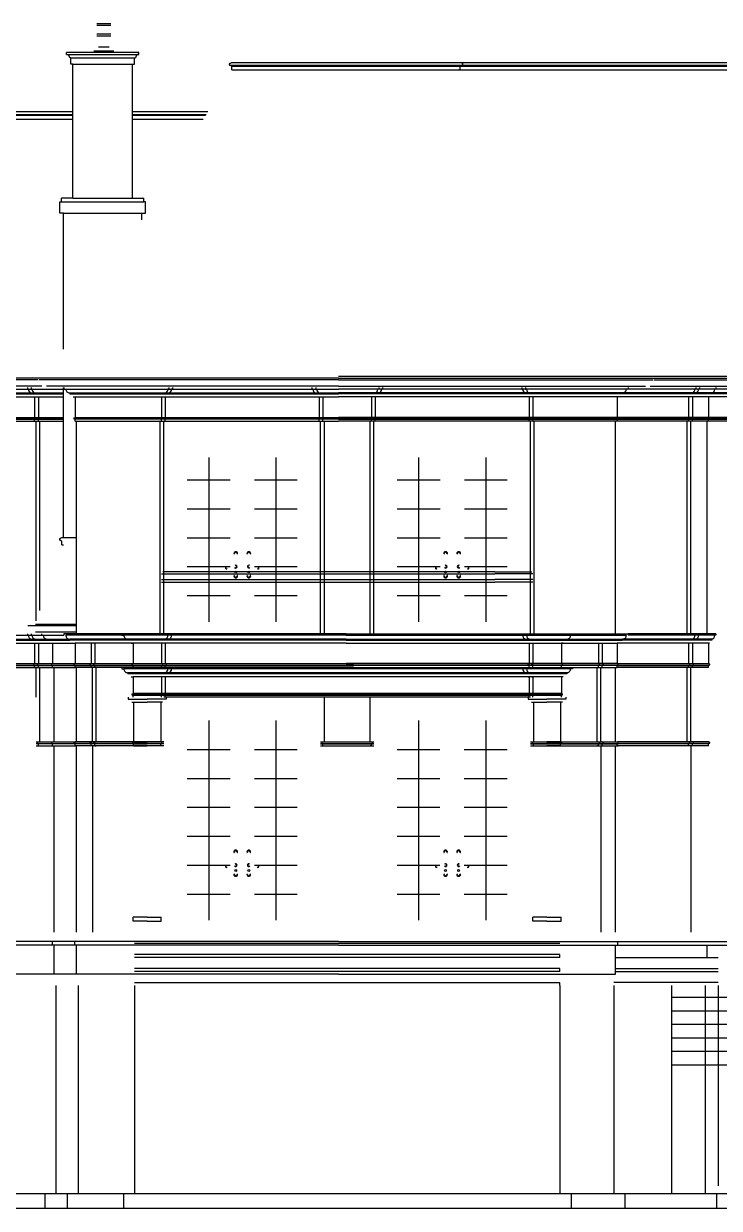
# Model space of a CAD drawing. Header units: metres. Extents: x 16221 to 17717, y -106 to 576.
# Drawn here: x 16489 to 16862, y -106 to 529 of the extents above; entities that cross this region are included whole.
import ezdxf

# ---------------------------------------------------------------- set-up
doc = ezdxf.new("R2010")
doc.units = ezdxf.units.M

msp = doc.modelspace()

# ---------------------------------------------------------------- linework, layer by layer
for p, q in [((16535.57, 529.17, -8.63), (16528.01, 529.17, -8.63)), ((16535.57, 528.17, -8.63), (16528.01, 528.17, -8.63)), ((16535.57, 523.55, -8.63), (16528.01, 523.55, -8.63)), ((16535.57, 522.55, -8.63), (16528.01, 522.55, -8.63)), ((16526.51, 514.67, -8.63), (16537.07, 514.67, -8.63)), ((16534.57, 516.67, -8.63), (16529.01, 516.67, -8.63)), ((16511.79, 512.67, -8.63), (16511.79, 513.67, -8.63)), ((16550.59, 513.67, -8.63), (16511.79, 513.67, -8.63)), ((16511.79, 512.67, -8.63), (16511.79, 512.67, -8.63)), ((16511.79, 512.67, -8.63), (16512.39, 512.67, -8.63)), ((16512.39, 512.67, -8.63), (16550.59, 512.67, -8.63)), ((16514.19, 510.87, -8.63), (16513.59, 510.87, -8.63)), ((16514.19, 510.87, -8.63), (16548.79, 510.87, -8.63)), ((16514.19, 507.46, -8.63), (16514.19, 510.87, -8.63)), ((16548.19, 510.87, -8.63), (16548.79, 510.87, -8.63)), ((16548.19, 507.46, -8.63), (16548.19, 510.87, -8.63)), ((16550.59, 512.67, -8.63), (16549.99, 512.67, -8.63)), ((16550.59, 512.67, -8.63), (16550.59, 513.67, -8.63)), ((16550.59, 512.67, -8.63), (16550.59, 512.67, -8.63)), ((16599.27, 507.85, -0.16), (16600.37, 508.4, -0.16)), ((16600.37, 508.4, -0.16), (16969.11, 508.4, -0.16)), ((16723.96, 507.85, -0.16), (16722.86, 508.4, -0.16)), ((16515.19, 507.46, -8.63), (16514.19, 507.46, -8.63)), ((16515.19, 507.46, -8.63), (16547.19, 507.46, -8.63)), ((16515.19, 435.64, -8.63), (16515.19, 507.46, -8.63)), ((16547.19, 435.64, -8.63), (16547.19, 507.46, -8.63)), ((16547.19, 507.46, -8.63), (16548.19, 507.46, -8.63)), ((16599.49, 506.9, -0.16), (16969.11, 506.9, -0.16)), ((16600.37, 506.4, -0.16), (16599.99, 506.4, -0.16)), ((16600.37, 504.4, -0.16), (16600.37, 506.4, -0.16)), ((16600.37, 506.4, -0.16), (16969.11, 506.4, -0.16)), ((16600.37, 504.4, -0.16), (16601.12, 504.4, -0.16)), ((16601.12, 504.4, -0.16), (16969.11, 504.4, -0.16)), ((16722.86, 504.4, -0.16), (16722.11, 504.4, -0.16)), ((16722.86, 506.4, -0.16), (16723.24, 506.4, -0.16)), ((16722.86, 504.4, -0.16), (16722.86, 506.4, -0.16)), ((16396.23, 480.56), (16515.19, 480.56)), ((16397.07, 482.06), (16515.19, 482.06)), ((16397.07, 480.06), (16515.19, 480.06)), ((16397.07, 478.06), (16515.19, 478.06)), ((16547.19, 482.06), (16587.52, 482.06)), ((16547.19, 480.56), (16586.61, 480.56)), ((16547.19, 480.06), (16586.3, 480.06)), ((16547.19, 478.06), (16585.09, 478.06)), ((16508.19, 427.64, -8.63), (16508.19, 433.64, -8.63)), ((16508.19, 433.64, -8.63), (16509.19, 433.64, -8.63)), ((16509.19, 433.64, -8.63), (16509.19, 435.64, -8.63)), ((16515.19, 435.64, -8.63), (16509.19, 435.64, -8.63)), ((16509.19, 433.64, -8.63), (16553.19, 433.64, -8.63)), ((16515.19, 435.64, -8.63), (16547.19, 435.64, -8.63)), ((16547.19, 435.64, -8.63), (16553.19, 435.64, -8.63)), ((16553.19, 433.64, -8.63), (16553.19, 435.64, -8.63)), ((16554.19, 433.64, -8.63), (16553.19, 433.64, -8.63)), ((16554.19, 427.64, -8.63), (16554.19, 433.64, -8.63)), ((16510.19, 427.64, -8.63), (16508.19, 427.64, -8.63)), ((16510.15, 354.75, -8.63), (16510.19, 427.64, -8.63)), ((16510.19, 427.64, -8.63), (16554.19, 427.64, -8.63)), ((16552.18, 423.97, -8.63), (16552.19, 427.64, -8.63)), ((16552.19, 427.64, -8.63), (16554.19, 427.64, -8.63)), ((16496.61, 338.31), (16311.02, 338.31)), ((16501.12, 339.06), (16315.02, 339.06)), ((16657.6, 338.31, -24.5), (16497.11, 338.31)), ((16657.6, 339.06, -24.5), (16501.12, 339.06)), ((17115.47, 340.06), (16657.6, 340.06)), ((16657.6, 339.06, -24.5), (16822.11, 339.06)), ((16657.6, 338.31, -24.5), (16826.12, 338.31)), ((16822.11, 339.06, -30.44), (17110.97, 339.06, 12.58)), ((16826.62, 338.31, -29.64), (17111.47, 338.31, 11.77)), ((16235.37, 333.31), (16510.37, 333.31, -12.25)), ((16498.62, 334.92), (16315.02, 334.92)), ((16325.27, 333.31), (16510.37, 333.31)), ((16327.4, 331.18), (16510.14, 331.18)), ((16327.44, 330.68), (16510.14, 330.68)), ((16490.83, 334.06), (16490.83, 333.31)), ((16490.83, 333.31), (16491.33, 333.31)), ((16492.83, 334.06), (16492.83, 333.31)), ((16492.83, 333.31), (16493.33, 333.31)), ((16492.84, 331.18), (16492.84, 330.68)), ((16494.84, 331.18), (16494.84, 330.68)), ((16657.6, 334.92, -24.5), (16501.12, 334.92)), ((16510.11, 253.73), (16510.14, 334.06, -8.63)), ((16510.37, 334.06), (16510.37, 333.31)), ((16510.37, 333.31), (16511.37, 333.31)), ((16511.37, 333.31), (16657.6, 333.31, -24.5)), ((16513.49, 331.18), (16513.49, 330.68)), ((16513.49, 331.18), (16657.6, 331.18, -24.5)), ((16513.49, 330.68), (16657.6, 330.68, -24.5)), ((16564.64, 331.18, 12.25), (16564.64, 330.68, 12.25)), ((16566.64, 333.31, 12.25), (16566.14, 333.31, 12.25)), ((16566.64, 334.06, 12.25), (16566.64, 333.31, 12.25)), ((16566.64, 331.18, 12.25), (16566.64, 330.68, 12.25)), ((16568.64, 333.31, 12.25), (16568.14, 333.31, 12.25)), ((16568.64, 334.06, 12.25), (16568.64, 333.31, 12.25)), ((16643.36, 334.06, 12.25), (16643.36, 333.31, 12.25)), ((16643.36, 333.31, 12.25), (16643.86, 333.31, 12.25)), ((16645.36, 334.06, 12.25), (16645.36, 333.31, 12.25)), ((16645.36, 333.31, 12.25), (16645.86, 333.31, 12.25)), ((16645.37, 331.18, 12.25), (16645.37, 330.68, 12.25)), ((16647.37, 331.18, 12.25), (16647.37, 330.68, 12.25)), ((16657.6, 334.92, -24.5), (16822.11, 334.92)), ((16811.87, 333.31), (16657.6, 333.31, -24.5)), ((16809.74, 331.18), (16657.6, 331.18, -24.5)), ((16809.74, 330.68), (16657.6, 330.68, -24.5)), ((16677.13, 331.17, 12.25), (16677.13, 330.67, 12.25)), ((16679.14, 333.3, 12.25), (16678.64, 333.3, 12.25)), ((16679.13, 331.17, 12.25), (16679.13, 330.67, 12.25)), ((16679.14, 334.05, 12.25), (16679.14, 333.3, 12.25)), ((16681.14, 333.3, 12.25), (16680.64, 333.3, 12.25)), ((16681.14, 334.05, 12.25), (16681.14, 333.3, 12.25)), ((16755.86, 334.06, 12.25), (16755.86, 333.31, 12.25)), ((16755.86, 333.31, 12.25), (16756.36, 333.31, 12.25)), ((16757.86, 334.06, 12.25), (16757.86, 333.31, 12.25)), ((16757.86, 333.31, 12.25), (16758.36, 333.31, 12.25)), ((16757.86, 331.18, 12.25), (16757.86, 330.68, 12.25)), ((16759.86, 331.18, 12.25), (16759.86, 330.68, 12.25)), ((16809.74, 331.18), (16809.74, 330.68)), ((17127.97, 330.68, 18.33), (16809.74, 330.68, -32.91)), ((17127.85, 331.18, 18.31), (16809.85, 331.18, -32.9)), ((16812.86, 333.31), (16811.86, 333.31)), ((16812.86, 334.06), (16812.86, 333.31)), ((17125.72, 333.31, 17.39), (16812.86, 333.31, -32.3)), ((16824.61, 334.92, -30.07), (17115.47, 334.92, 13.25)), ((16847.12, 331.19, -0.34), (16847.12, 330.69, -0.34)), ((16849.12, 333.31, -0.34), (16848.62, 333.31, -0.34)), ((16849.12, 334.06, -0.34), (16849.12, 333.31, -0.34)), ((16849.12, 331.19, -0.34), (16849.12, 330.69, -0.34)), ((16851.12, 333.31, -0.34), (16850.62, 333.31, -0.34)), ((16851.12, 334.06, -0.34), (16851.12, 333.31, -0.34)), ((16857.74, 331.18, -0.34), (16857.74, 330.68, -0.34)), ((16859.74, 333.31, -0.34), (16859.24, 333.31, -0.34)), ((16859.74, 334.06, -0.34), (16859.74, 333.31, -0.34)), ((16330.27, 329.06), (16510.14, 329.06)), ((16494.71, 329.06), (16494.71, 318.06)), ((16496.71, 329.06), (16496.71, 318.06)), ((16515.37, 329.06), (16516.37, 329.06)), ((16516.37, 329.06), (16516.37, 318.06)), ((16516.37, 329.06), (16657.6, 329.06, -24.5)), ((16562.76, 329.06, 12.25), (16562.76, 318.06, 12.25)), ((16564.76, 329.06, 12.25), (16564.76, 318.06, 12.25)), ((16647.24, 329.06, 12.25), (16647.24, 318.06, 12.25)), ((16649.24, 329.06, 12.25), (16649.24, 318.06, 12.25)), ((16806.87, 329.06), (16657.6, 329.06, -24.5)), ((16675.26, 329.05, 12.25), (16675.26, 318.05, 12.25)), ((16677.26, 329.05, 12.25), (16677.26, 318.05, 12.25)), ((16759.74, 329.06, 12.25), (16759.74, 318.06, 12.25)), ((16761.74, 329.06, 12.25), (16761.74, 318.06, 12.25)), ((16806.86, 329.06), (16806.86, 318.06)), ((16807.86, 329.06), (16806.86, 329.06)), ((17130.72, 329.05, 19.61), (16807.87, 329.06, -33.38)), ((16845.24, 329.06, -0.34), (16845.24, 318.06, -0.34)), ((16847.24, 329.06, -0.34), (16847.24, 318.06, -0.34)), ((16855.87, 329.06, -0.34), (16855.87, 318.06, -0.34)), ((16330.27, 318.06), (16510.13, 318.06)), ((16494.16, 317.78), (16494.71, 318.06)), ((16496.16, 317.78), (16496.71, 318.06)), ((16515.82, 317.78), (16516.37, 318.06)), ((16516.37, 318.06), (16657.6, 318.06, -24.5)), ((16563.31, 317.78, 12.25), (16562.76, 318.06, 12.25)), ((16565.31, 317.78, 12.25), (16564.76, 318.06, 12.25)), ((16646.69, 317.78, 12.25), (16647.24, 318.06, 12.25)), ((16648.69, 317.78, 12.25), (16649.24, 318.06, 12.25)), ((16806.86, 318.06), (16657.6, 318.06, -24.5)), ((16675.81, 317.77, 12.25), (16675.26, 318.05, 12.25)), ((16677.81, 317.77, 12.25), (16677.26, 318.05, 12.25)), ((16759.19, 317.78, 12.25), (16759.74, 318.06, 12.25)), ((16761.19, 317.78, 12.25), (16761.74, 318.06, 12.25)), ((16807.41, 317.78), (16806.86, 318.06)), ((17130.71, 318.05, 19.61), (16806.86, 318.06, -33.55)), ((16845.79, 317.79, -0.34), (16845.24, 318.06, -0.34)), ((16847.79, 317.79, -0.34), (16847.24, 318.06, -0.34)), ((16856.41, 317.78, -0.34), (16855.87, 318.06, -0.34)), ((16329.85, 317.31, 0.41), (16510.13, 317.31, 0.41)), ((16330.08, 317.06, 0.41), (16510.13, 317.06, 0.41)), ((16330.27, 316.06, 0.41), (16510.13, 316.06, 0.41)), ((16494.71, 316.06), (16494.71, 317.06)), ((16495.46, 209.03), (16495.46, 316.06)), ((16496.71, 316.06), (16496.71, 317.06)), ((16497.46, 214.58), (16497.46, 316.06)), ((16515.93, 317.31), (16657.6, 317.31, -24.5)), ((16516.37, 317.06), (16516.18, 317.06)), ((16657.6, 317.06, -24.5), (16516.18, 317.06)), ((16516.37, 316.06), (16516.37, 317.06)), ((16516.37, 316.06), (16657.6, 316.06, -24.5)), ((16517.12, 202.06, -3.84), (16517.12, 316.06, -3.84)), ((16562.01, 202.06, 12.25), (16562.01, 316.06, 12.25)), ((16562.76, 316.06, 12.25), (16562.76, 317.06, 12.25)), ((16564.01, 202.06, 12.25), (16564.01, 316.06, 12.25)), ((16564.76, 316.06, 12.25), (16564.76, 317.06, 12.25)), ((16647.24, 316.06, 12.25), (16647.24, 317.06, 12.25)), ((16647.99, 202.06, 12.25), (16647.99, 316.06, 12.25)), ((16649.24, 316.06, 12.25), (16649.24, 317.06, 12.25)), ((16649.99, 202.06, 12.25), (16649.99, 316.06, 12.25)), ((16807.3, 317.31), (16657.6, 317.31, -24.5)), ((16657.6, 317.06, -24.5), (16807.05, 317.06)), ((16806.86, 316.06), (16657.6, 316.06, -24.5)), ((16674.51, 202.05, 12.25), (16674.51, 316.05, 12.25)), ((16675.26, 316.05, 12.25), (16675.26, 317.05, 12.25)), ((16676.51, 202.05, 12.25), (16676.51, 316.05, 12.25)), ((16677.26, 316.05, 12.25), (16677.26, 317.05, 12.25)), ((16759.74, 316.06, 12.25), (16759.74, 317.06, 12.25)), ((16760.49, 202.06, 12.25), (16760.49, 316.06, 12.25)), ((16761.74, 316.06, 12.25), (16761.74, 317.06, 12.25)), ((16762.49, 202.06, 12.25), (16762.49, 316.06, 12.25)), ((16806.11, 202.06, -3.84), (16806.11, 316.06, -3.84)), ((16806.86, 317.06), (16807.05, 317.06)), ((16806.86, 316.06), (16806.86, 317.06)), ((17130.72, 316.06, -12.25), (16806.86, 316.06, -33.55)), ((16807.05, 317.06, -33.51), (17130.72, 317.05, 19.56)), ((17130.32, 317.3, 19.42), (16807.34, 317.31, -33.44)), ((16844.49, 202.06, -0.34), (16844.49, 316.06, -0.34)), ((16845.24, 316.06, -0.34), (16845.24, 317.06, -0.34)), ((16846.49, 202.06, -0.34), (16846.49, 316.06, -0.34)), ((16847.24, 316.06, -0.34), (16847.24, 317.06, -0.34)), ((16855.12, 202.06, -0.34), (16855.12, 316.06, -0.34)), ((16855.87, 316.06, -0.34), (16855.87, 317.06, -0.34)), ((16588.03, 296.56, 12.25), (16588.03, 208.56, 11.23)), ((16624.03, 296.56, 12.25), (16624.03, 208.56, 11.23)), ((16700.52, 296.56, 12.25), (16700.52, 208.56, 11.23)), ((16736.52, 296.56, 12.25), (16736.52, 208.56, 11.23)), ((16576.55, 284.56, 11.23), (16599.5, 284.56, 11.23)), ((16612.55, 284.56, 11.23), (16635.5, 284.56, 11.23)), ((16689.04, 284.56, 11.23), (16712, 284.56, 11.23)), ((16725.04, 284.56, 11.23), (16748, 284.56, 11.23)), ((16576.55, 269.06, 11.23), (16599.5, 269.06, 11.23)), ((16612.55, 269.06, 11.23), (16635.5, 269.06, 11.23)), ((16689.04, 269.06, 11.23), (16712, 269.06, 11.23)), ((16725.04, 269.06, 11.23), (16748, 269.06, 11.23)), ((16508.27, 253.17), (16509.36, 253.73)), ((16509.36, 251.73), (16508.98, 251.73)), ((16509.36, 253.73), (16517.12, 253.72)), ((16509.36, 249.73), (16509.36, 251.73)), ((16509.36, 249.73), (16510.11, 249.73)), ((16576.55, 253.56, 11.23), (16599.5, 253.56, 11.23)), ((16612.55, 253.56, 11.23), (16635.5, 253.56, 11.23)), ((16689.04, 253.56, 11.23), (16712, 253.56, 11.23)), ((16725.04, 253.56, 11.23), (16748, 253.56, 11.23)), ((16741.45, 235.26, 13.79), (16563.34, 235.26, 11.91)), ((16576.55, 238.06, 11.23), (16599.5, 238.06, 11.23)), ((16612.55, 238.06, 11.23), (16635.5, 238.06, 11.23)), ((16689.04, 238.06, 11.23), (16712, 238.06, 11.23)), ((16725.04, 238.06, 11.23), (16748, 238.06, 11.23)), ((16741.45, 235.26, 13.79), (16761.17, 235.26, 13.96)), ((16562.76, 234.26, 11.91), (16741.45, 234.26, 13.79)), ((16562.76, 231.26, 14.53), (16741.45, 231.26, 16.41)), ((16562.76, 229.75, 11.85), (16741.45, 229.76, 14.01)), ((16761.75, 234.26, 13.96), (16741.45, 234.26, 13.79)), ((16761.75, 231.26, 16.58), (16741.45, 231.26, 16.41)), ((16761.75, 229.76, 13.9), (16741.45, 229.76, 14.01)), ((16576.55, 222.56, 11.23), (16599.5, 222.56, 11.23)), ((16612.55, 222.56, 11.23), (16635.5, 222.56, 11.23)), ((16689.04, 222.56, 11.23), (16712, 222.56, 11.23)), ((16725.04, 222.56, 11.23), (16748, 222.56, 11.23)), ((16517.11, 206.31, -8.63), (16491.11, 206.31, -8.63)), ((16517.11, 207.06, -8.63), (16495.11, 207.06, -8.63)), ((16237.4, 199.18), (16513.48, 199.18)), ((16237.4, 198.68), (16513.49, 198.68)), ((16325.27, 201.31), (16510.37, 201.31)), ((16330.27, 197.06), (16515.37, 197.06)), ((16490.83, 202.06), (16490.83, 201.31)), ((16492.83, 202.06), (16492.83, 201.31)), ((16492.84, 199.18), (16492.84, 198.68)), ((16494.21, 197.06), (16494.71, 197.06)), ((16494.71, 197.06), (16494.71, 186.06)), ((16494.84, 199.18), (16494.84, 198.68)), ((16517.11, 202.92, -8.63), (16495.11, 202.92, -8.63)), ((16496.21, 197.06), (16496.71, 197.06)), ((16496.71, 197.06), (16496.71, 186.06)), ((16498.36, 202.06, -8.63), (16498.36, 201.31, -8.63)), ((16501.49, 199.18, -8.63), (16501.49, 198.68, -8.63)), ((16503.36, 197.06, -8.63), (16504.36, 197.06, -8.63)), ((16504.36, 197.06, -8.63), (16504.36, 186.06, -8.63)), ((16510.37, 202.06), (16510.37, 201.31)), ((16661.62, 202.06, -28.45), (16510.37, 202.06)), ((16661.62, 201.31, -28.48), (16511.37, 201.31)), ((16513.49, 199.18), (16513.49, 198.68)), ((16661.62, 199.18, -28.55), (16513.49, 199.18)), ((16661.62, 198.68, -28.55), (16513.53, 198.68)), ((16515.37, 197.06), (16516.37, 197.06)), ((16516.37, 197.06), (16516.37, 186.06)), ((16661.62, 197.06, -28.64), (16516.37, 197.06)), ((16524.99, 197.06), (16524.99, 186.06)), ((16526.99, 197.06), (16526.99, 186.06)), ((16541.51, 202.06, 12.25), (16541.51, 201.31, 12.25)), ((16541.51, 201.31, 12.59), (16542.51, 201.31, 12.59)), ((16544.64, 199.18, 12.25), (16544.64, 198.68, 12.25)), ((16546.51, 197.06, 12.25), (16547.51, 197.06, 12.25)), ((16547.51, 197.06, 12.25), (16547.51, 186.06, 12.25)), ((16562.76, 197.06, 12.25), (16562.76, 186.06, 12.25)), ((16563.26, 197.06, 12.25), (16562.76, 197.06, 12.25)), ((16564.64, 199.18, 12.25), (16564.64, 198.68, 12.25)), ((16564.76, 197.06, 12.25), (16564.76, 186.06, 12.25)), ((16565.26, 197.06, 12.25), (16564.76, 197.06, 12.25)), ((16566.64, 202.06, 12.25), (16566.64, 201.31, 12.25)), ((16566.64, 199.18, 12.25), (16566.64, 198.68, 12.25)), ((16568.64, 202.06, 12.25), (16568.64, 201.31, 12.25)), ((16661.62, 202.06, -28.45), (16812.86, 202.06)), ((16661.62, 201.31, -28.48), (16811.86, 201.31)), ((16661.62, 199.18, -28.55), (16809.74, 199.18)), ((16661.62, 198.68, -28.55), (16809.7, 198.68)), ((16661.62, 197.06, -28.64), (16806.86, 197.06)), ((16755.86, 202.06, 12.25), (16755.86, 201.31, 12.25)), ((16757.86, 202.06, 12.25), (16757.86, 201.31, 12.25)), ((16757.86, 199.19, 12.25), (16757.86, 198.69, 12.25)), ((16759.24, 197.06, 12.25), (16759.74, 197.06, 12.25)), ((16759.74, 197.06, 12.25), (16759.74, 186.06, 12.25)), ((16759.86, 199.19, 12.25), (16759.86, 198.69, 12.25)), ((16761.24, 197.06, 12.25), (16761.74, 197.06, 12.25)), ((16761.74, 197.06, 12.25), (16761.74, 186.06, 12.25)), ((16777.01, 197.06, 12.25), (16777.01, 186.06, 12.25)), ((16778.01, 197.06, 12.25), (16777.01, 197.06, 12.25)), ((16779.88, 199.18, 12.25), (16779.88, 198.68, 12.25)), ((16783.01, 201.31, 12.59), (16782.01, 201.31, 12.59)), ((16783.01, 202.06, 12.25), (16783.01, 201.31, 12.25)), ((16796.89, 197.06), (16796.89, 186.06)), ((16798.89, 197.06), (16798.89, 186.06)), ((16806.86, 197.06), (16806.86, 186.06)), ((16807.86, 197.06), (16806.86, 197.06)), ((16856.37, 197.06, -3.95), (16807.51, 197.06, 3.48)), ((16857.74, 198.68, -6.83), (16809.65, 198.68, 2.44)), ((16809.74, 199.18), (16809.74, 198.68)), ((16857.74, 199.18, -6.84), (16809.74, 199.18, 2.41)), ((16812.86, 202.06), (16812.86, 201.31)), ((16859.74, 202.06, -6.26), (16812.86, 202.06)), ((16859.24, 201.31, -7.41), (16812.86, 201.31)), ((16845.24, 197.06, -0.34), (16845.24, 186.06, -0.34)), ((16845.74, 197.06, -0.34), (16845.24, 197.06, -0.34)), ((16847.12, 199.18, -0.34), (16847.12, 198.68, -0.34)), ((16847.24, 197.06, -0.34), (16847.24, 186.06, -0.34)), ((16847.74, 197.06, -0.34), (16847.24, 197.06, -0.34)), ((16849.12, 202.06, -0.34), (16849.12, 201.31, -0.34)), ((16849.12, 199.18, -0.34), (16849.12, 198.68, -0.34)), ((16851.12, 202.06, -0.34), (16851.12, 201.31, -0.34)), ((16855.87, 197.06, -6.26), (16855.87, 186.06, -6.26)), ((16857.74, 199.18, -6.26), (16857.74, 198.68, -6.26)), ((16859.74, 201.31, -6.26), (16859.24, 201.31, -6.26)), ((16859.74, 202.06, -6.26), (16859.74, 201.31, -6.26)), ((16239.83, 185.31), (16515.93, 185.31)), ((16240.27, 186.06), (16516.37, 186.06)), ((16330.08, 185.06, 0.34), (16516.18, 185.06, -2.67)), ((16494.16, 185.78), (16494.71, 186.06)), ((16494.71, 184.06), (16494.71, 185.06)), ((16496.16, 185.78), (16496.71, 186.06)), ((16496.71, 184.06), (16496.71, 185.06)), ((16503.82, 185.78, -8.63), (16504.36, 186.06, -8.63)), ((16504.36, 184.06, -8.63), (16504.36, 185.06, -8.63)), ((16515.82, 185.78), (16516.37, 186.06)), ((16515.93, 185.31), (16661.62, 185.31, -30)), ((16515.93, 185.31), (16665.64, 185.31, -30.83)), ((16516.37, 186.06), (16661.62, 186.06, -29.83)), ((16516.37, 186.06), (16665.64, 186.06, -30.66)), ((16516.37, 184.06), (16516.37, 185.06)), ((16516.37, 185.06), (16661.62, 185.06, -30.09)), ((16516.37, 185.06), (16665.64, 185.06, -30.92)), ((16524.44, 185.78), (16524.99, 186.06)), ((16524.99, 184.06), (16524.99, 185.06)), ((16526.44, 185.78), (16526.99, 186.06)), ((16526.99, 184.06), (16526.99, 185.06)), ((16546.96, 185.78, 12.25), (16547.51, 186.06, 12.25)), ((16547.51, 184.06, 12.25), (16547.51, 185.06, 12.25)), ((16563.31, 185.78, 12.25), (16562.76, 186.06, 12.25)), ((16562.76, 184.06, 12.25), (16562.76, 185.06, 12.25)), ((16565.31, 185.78, 12.25), (16564.76, 186.06, 12.25)), ((16564.76, 184.06, 12.25), (16564.76, 185.06, 12.25)), ((16806.86, 186.06), (16661.62, 186.06, -29.83)), ((16807.3, 185.31), (16661.62, 185.31, -30)), ((16806.86, 185.06), (16661.62, 185.06, -30.09)), ((16759.19, 185.78, 12.25), (16759.74, 186.06, 12.25)), ((16759.74, 184.06, 12.25), (16759.74, 185.06, 12.25)), ((16761.19, 185.78, 12.25), (16761.74, 186.06, 12.25)), ((16761.74, 184.06, 12.25), (16761.74, 185.06, 12.25)), ((16777.56, 185.78, 12.25), (16777.01, 186.06, 12.25)), ((16777.01, 184.06, 12.25), (16777.01, 185.06, 12.25)), ((16797.43, 185.78), (16796.89, 186.06)), ((16796.89, 184.06), (16796.89, 185.06)), ((16799.43, 185.78), (16798.89, 186.06)), ((16798.89, 184.06), (16798.89, 185.06)), ((16807.41, 185.78), (16806.86, 186.06)), ((16806.86, 184.06), (16806.86, 185.06)), ((16806.86, 185.06, 3.79), (16856.06, 185.06, -3.95)), ((16807.27, 185.31, 3.59), (16856.29, 185.31, -6.5)), ((16807.52, 186.06, 3.62), (16855.87, 186.06, -6.31)), ((16845.79, 185.78, -0.34), (16845.24, 186.06, -0.34)), ((16845.24, 184.06, -0.34), (16845.24, 185.06, -0.34)), ((16847.79, 185.78, -0.34), (16847.24, 186.06, -0.34)), ((16847.24, 184.06, -0.34), (16847.24, 185.06, -0.34)), ((16856.41, 185.78, -6.26), (16855.87, 186.06, -6.26)), ((16855.87, 184.06, -6.26), (16855.87, 185.06, -6.26)), ((16240.27, 184.06), (16517.12, 184.06)), ((16495.46, 168.15), (16495.46, 184.06)), ((16497.46, 144.06), (16497.46, 184.06)), ((16505.11, 144.06, 8.97), (16505.11, 184.06, 15.87)), ((16661.62, 184.06, -30.34), (16516.37, 184.06)), ((16665.64, 184.06, -31.18), (16516.37, 184.06)), ((16517.12, 144.06), (16517.12, 184.06)), ((16525.74, 144.06), (16525.74, 184.06)), ((16527.74, 144.06), (16527.74, 184.06)), ((16541.49, 184.06, -5.12), (16541.49, 183.31, -5.12)), ((16541.49, 183.31, -4.78), (16542.49, 183.31, -4.78)), ((16783.01, 183.31, -51.05), (16542.49, 183.31, -5.46)), ((16780.01, 181.19, -50.83), (16544.62, 181.18, -5.46)), ((16544.62, 181.18, -5.12), (16544.62, 180.68, -5.12)), ((16779.88, 180.69, -50.81), (16544.65, 180.68, -5.46)), ((16546.49, 179.06, -5.12), (16547.49, 179.06, -5.12)), ((16547.49, 179.06, -5.12), (16547.49, 170.06, -5.12)), ((16778.01, 179.06, -50.92), (16547.49, 179.06, -5.46)), ((16548.26, 184.06, 12.25), (16548.26, 184.06, 12.25)), ((16562.01, 184.06, 12.25), (16562.01, 184.06, 12.25)), ((16562.76, 179.06, -5.12), (16562.76, 170.06, -5.12)), ((16563.26, 179.06, -5.12), (16562.76, 179.06, -5.12)), ((16564.01, 184.06, 12.25), (16564.01, 184.06, 12.25)), ((16564.64, 181.19, -5.12), (16564.64, 180.69, -5.12)), ((16564.76, 179.06, -5.12), (16564.76, 170.06, -5.12)), ((16565.26, 179.06, -5.12), (16564.76, 179.06, -5.12)), ((16566.64, 184.06, -5.12), (16566.64, 183.31, -5.12)), ((16566.64, 181.19, -5.12), (16566.64, 180.69, -5.12)), ((16568.64, 184.06, -5.12), (16568.64, 183.31, -5.12)), ((16661.62, 184.06, -30.34), (16806.86, 184.06)), ((16755.86, 184.06, -5.12), (16755.86, 183.31, -5.12)), ((16757.86, 184.06, -5.12), (16757.86, 183.31, -5.12)), ((16757.86, 181.19, -5.12), (16757.86, 180.69, -5.12)), ((16759.24, 179.06, -5.12), (16759.74, 179.06, -5.12)), ((16759.74, 179.06, -5.12), (16759.74, 170.06, -5.12)), ((16759.86, 181.19, -5.12), (16759.86, 180.69, -5.12)), ((16761.24, 179.06, -5.12), (16761.74, 179.06, -5.12)), ((16761.74, 179.06, -5.12), (16761.74, 170.06, -5.12)), ((16762.49, 184.06, 12.25), (16762.49, 184.06, 12.25)), ((16777.01, 179.06, -5.12), (16777.01, 170.06, -5.12)), ((16778.01, 179.06, -5.12), (16777.01, 179.06, -5.12)), ((16779.88, 181.18, -5.12), (16779.88, 180.68, -5.12)), ((16783.01, 183.31, -4.78), (16782.01, 183.31, -4.78)), ((16783.01, 184.06, -5.12), (16783.01, 183.31, -5.12)), ((16796.14, 144.06), (16796.14, 184.06)), ((16798.14, 144.06), (16798.14, 184.06)), ((16806.11, 144.06), (16806.11, 184.06)), ((16855.87, 184.06, -6.26), (16806.76, 184.06, 3.84)), ((16844.49, 144.06, -0.34), (16844.49, 184.06, -0.34)), ((16846.49, 144.06, -0.34), (16846.49, 184.06, -0.34)), ((16544.91, 168.06, -22.83), (16544.91, 167.06, -22.83)), ((16544.91, 167.06, -22.83), (16555.03, 167.06, -22.83)), ((16546.78, 165.43, -22.83), (16547.78, 165.43, -22.83)), ((16546.94, 169.78, -5.12), (16547.49, 170.06, -5.12)), ((16777.56, 169.31, -50.24), (16547.04, 169.31, -4.78)), ((16777.01, 170.06, -50.38), (16547.49, 170.06, -5.12)), ((16547.49, 168.06, -5.12), (16547.49, 169.06, -5.12)), ((16777.2, 169.06, -50.42), (16547.49, 169.06, -5.12)), ((16547.78, 165.43, -22.83), (16547.78, 144.06, 12.25)), ((16547.78, 165.43, -22.83), (16555.03, 165.43, -22.83)), ((16565.16, 167.06, -22.83), (16555.03, 167.06, -22.83)), ((16562.28, 165.43, -22.83), (16555.03, 165.43, -22.83)), ((16562.28, 165.43, -22.83), (16562.28, 144.06, 12.25)), ((16563.28, 165.43, -22.83), (16562.28, 165.43, -22.83)), ((16563.31, 169.79, -5.12), (16562.76, 170.06, -5.12)), ((16562.76, 168.06, -5.12), (16562.76, 169.06, -5.12)), ((16760.49, 168.05, 12.25), (16564.01, 168.07, 12.25)), ((16565.31, 169.79, -5.12), (16564.76, 170.06, -5.12)), ((16564.76, 168.06, -5.12), (16564.76, 169.06, -5.12)), ((16565.16, 168.06, -22.83), (16565.16, 167.06, -22.83)), ((16649.99, 144.06, 12.25), (16649.99, 168.06, 12.25)), ((16674.51, 144.05, 12.25), (16674.51, 168.06, 12.25)), ((16759.17, 168.06, -22.83), (16759.17, 167.06, -22.83)), ((16759.17, 167.06, -22.83), (16769.3, 167.06, -22.83)), ((16759.19, 169.79, -5.12), (16759.74, 170.06, -5.12)), ((16759.74, 168.06, -5.12), (16759.74, 169.06, -5.12)), ((16761.05, 165.43, -22.83), (16762.05, 165.43, -22.83)), ((16761.19, 169.79, -5.12), (16761.74, 170.06, -5.12)), ((16761.74, 168.06, -5.12), (16761.74, 169.06, -5.12)), ((16762.05, 165.43, -22.83), (16762.05, 144.06, 12.25)), ((16762.05, 165.43, -22.83), (16769.3, 165.43, -22.83)), ((16779.42, 167.06, -22.83), (16769.3, 167.06, -22.83)), ((16776.55, 165.43, -22.83), (16769.3, 165.43, -22.83)), ((16776.55, 165.43, -22.83), (16776.55, 144.06, 12.25)), ((16777.55, 165.43, -22.83), (16776.55, 165.43, -22.83)), ((16777.56, 169.78, -5.12), (16777.01, 170.06, -5.12)), ((16777.01, 168.06, -5.12), (16777.01, 169.06, -5.12)), ((16779.42, 168.06, -22.83), (16779.42, 167.06, -22.83)), ((16587.99, 155.56, 12.25), (16587.99, 48.56, 12.25)), ((16623.99, 155.56, 12.25), (16623.99, 48.56, 12.25)), ((16700.49, 155.56, 12.25), (16700.49, 48.56, 12.25)), ((16736.49, 155.56, 12.25), (16736.49, 48.56, 12.25)), ((16495.46, 144.06), (16516.37, 144.06)), ((16495.46, 143.31), (16515.93, 143.31)), ((16495.46, 142.06), (16516.37, 142.06)), ((16496.16, 143.78), (16496.71, 144.06)), ((16496.71, 143.06), (16496.52, 143.06)), ((16496.71, 142.06), (16496.71, 143.06)), ((16496.71, 142.06), (16497.46, 142.06)), ((16503.82, 143.78, -8.63), (16504.36, 144.06, -8.63)), ((16504.36, 143.06, -8.63), (16504.17, 143.06, -8.63)), ((16504.36, 142.06, -8.63), (16504.36, 143.06, -8.63)), ((16505.11, 42.06, -8.63), (16505.11, 142.06, 8.63)), ((16515.82, 143.78), (16516.37, 144.06)), ((16564.01, 143.31, 12.25), (16515.94, 143.31, 12.25)), ((16516.37, 143.06), (16516.18, 143.06)), ((16564.01, 144.06, 12.25), (16516.36, 144.06, 12.25)), ((16564.01, 143.06, 12.25), (16516.36, 143.06, 12.25)), ((16564.01, 142.06, 10.28), (16516.36, 142.06, 12.25)), ((16516.37, 142.06), (16516.37, 143.06)), ((16517.12, 42.06), (16517.12, 142.06)), ((16524.45, 143.78), (16524.99, 144.06)), ((16524.99, 143.06), (16524.8, 143.06)), ((16524.99, 142.06), (16524.99, 143.06)), ((16525.74, 142.06), (16525.74, 42.06)), ((16526.45, 143.78), (16526.99, 144.06)), ((16526.99, 143.06), (16526.8, 143.06)), ((16526.99, 142.06), (16526.99, 143.06)), ((16526.99, 142.06), (16527.74, 142.06)), ((16547.24, 143.78, 12.25), (16547.78, 144.06, 12.25)), ((16547.35, 143.31, 12.25), (16555.03, 143.31, 12.25)), ((16547.78, 143.06, 12.25), (16547.6, 143.06, 12.25)), ((16547.78, 144.06, 12.25), (16555.03, 144.06, 12.25)), ((16547.78, 142.06, 12.25), (16547.78, 143.06, 12.25)), ((16547.78, 143.06, 12.25), (16555.03, 143.06, 12.25)), ((16547.78, 142.06, 12.25), (16548.53, 142.06, 12.25)), ((16548.53, 142.06, 12.25), (16555.03, 142.06, 12.25)), ((16562.28, 144.06, 12.25), (16555.03, 144.06, 12.25)), ((16562.72, 143.31, 12.25), (16555.03, 143.31, 12.25)), ((16562.28, 143.06, 12.25), (16555.03, 143.06, 12.25)), ((16561.53, 142.06, 12.25), (16555.03, 142.06, 12.25)), ((16562.28, 142.06, 12.25), (16561.53, 142.06, 12.25)), ((16562.83, 143.78, 12.25), (16562.28, 144.06, 12.25)), ((16562.28, 143.06, 12.25), (16562.47, 143.06, 12.25)), ((16562.28, 142.06, 12.25), (16562.28, 143.06, 12.25)), ((16576.51, 140.06, 12.25), (16599.47, 140.06, 12.25)), ((16612.51, 140.06, 12.25), (16635.47, 140.06, 12.25)), ((16648.01, 144.06, 12.25), (16676.51, 144.06, 12.25)), ((16648.01, 143.31, 12.25), (16676.51, 143.31, 12.25)), ((16648.01, 143.06, 12.25), (16676.51, 143.06, 12.25)), ((16648.01, 142.06, 5.54), (16676.51, 142.06, 6.74)), ((16648.69, 143.78, 12.25), (16649.24, 144.06, 12.25)), ((16649.24, 143.06, 12.25), (16649.05, 143.06, 12.25)), ((16649.24, 142.06, 12.25), (16649.24, 143.06, 12.25)), ((16649.24, 142.06, 12.25), (16649.99, 142.06, 12.25)), ((16675.26, 142.05, 12.25), (16674.51, 142.05, 12.25)), ((16675.81, 143.77, 12.25), (16675.26, 144.05, 12.25)), ((16675.26, 142.05, 12.25), (16675.26, 143.05, 12.25)), ((16675.26, 143.05, 12.25), (16675.45, 143.05, 12.25)), ((16689.01, 140.06, 12.25), (16711.96, 140.06, 12.25)), ((16725.01, 140.06, 12.25), (16747.96, 140.06, 12.25)), ((16760.51, 144.06, 12.25), (16807.41, 144.06, 12.25)), ((16760.51, 143.31, 12.25), (16807.83, 143.31, 12.25)), ((16760.51, 143.06, 12.25), (16807.41, 143.06, 12.25)), ((16760.51, 142.06, 10.28), (16807.41, 142.06, 12.25)), ((16761.5, 143.78, 12.25), (16762.05, 144.06, 12.25)), ((16761.61, 143.31, 12.25), (16769.3, 143.31, 12.25)), ((16762.05, 143.06, 12.25), (16761.86, 143.06, 12.25)), ((16762.05, 144.06, 12.25), (16769.3, 144.06, 12.25)), ((16762.05, 142.06, 12.25), (16762.05, 143.06, 12.25)), ((16762.05, 143.06, 12.25), (16769.3, 143.06, 12.25)), ((16762.05, 142.06, 12.25), (16762.8, 142.06, 12.25)), ((16762.8, 142.06, 12.25), (16769.3, 142.06, 12.25)), ((16776.55, 144.06, 12.25), (16769.3, 144.06, 12.25)), ((16776.99, 143.31, 12.25), (16769.3, 143.31, 12.25)), ((16776.55, 143.06, 12.25), (16769.3, 143.06, 12.25)), ((16775.8, 142.06, 12.25), (16769.3, 142.06, 12.25)), ((16776.55, 142.06, 12.25), (16775.8, 142.06, 12.25)), ((16777.1, 143.78, 12.25), (16776.55, 144.06, 12.25)), ((16776.55, 143.06, 12.25), (16776.74, 143.06, 12.25)), ((16776.55, 142.06, 12.25), (16776.55, 143.06, 12.25)), ((16796.88, 142.06), (16796.13, 142.06)), ((16797.43, 143.78), (16796.88, 144.06)), ((16796.88, 143.06), (16797.07, 143.06)), ((16796.89, 142.06), (16796.89, 143.06)), ((16798.13, 142.06), (16798.13, 42.06)), ((16799.43, 143.78), (16798.88, 144.06)), ((16798.88, 143.06), (16799.07, 143.06)), ((16798.89, 142.06), (16798.89, 143.06)), ((16806.11, 42.06), (16806.11, 142.06)), ((16855.12, 142.06), (16806.76, 142.06)), ((16807.41, 143.78), (16806.86, 144.06)), ((16806.86, 143.06), (16807.05, 143.06)), ((16806.86, 142.06), (16806.86, 143.06)), ((16855.87, 144.06, -0.34), (16807.51, 144.06)), ((16856.05, 143.06), (16807.51, 143.06)), ((16856.32, 143.31), (16807.92, 143.31)), ((16845.24, 142.06, -0.34), (16844.49, 142.06, -0.34)), ((16845.79, 143.78, -0.34), (16845.24, 144.06, -0.34)), ((16845.24, 142.06, -0.34), (16845.24, 143.06, -0.34)), ((16845.24, 143.06, -0.34), (16845.43, 143.06, -0.34)), ((16846.49, 142.06, -0.34), (16846.49, 42.06, -0.34)), ((16847.79, 143.78, -0.34), (16847.24, 144.06, -0.34)), ((16847.24, 142.06, -0.34), (16847.24, 143.06, -0.34)), ((16847.24, 143.06, -0.34), (16847.43, 143.06, -0.34)), ((16855.87, 142.06, -0.34), (16855.12, 142.06, -0.34)), ((16856.41, 143.78, -0.34), (16855.87, 144.06, -0.34)), ((16855.87, 143.06, -0.34), (16856.05, 143.06, -0.34)), ((16855.87, 142.06, -0.34), (16855.87, 143.06, -0.34)), ((16576.51, 124.56, 12.25), (16599.47, 124.56, 12.25)), ((16612.51, 124.56, 12.25), (16635.47, 124.56, 12.25)), ((16689.01, 124.56, 12.25), (16711.96, 124.56, 12.25)), ((16725.01, 124.56, 12.25), (16747.96, 124.56, 12.25)), ((16576.51, 109.06, 12.25), (16599.47, 109.06, 12.25)), ((16612.51, 109.06, 12.25), (16635.47, 109.06, 12.25)), ((16689.01, 109.06, 12.25), (16711.96, 109.06, 12.25)), ((16725.01, 109.06, 12.25), (16747.96, 109.06, 12.25)), ((16576.51, 93.56, 12.25), (16599.47, 93.56, 12.25)), ((16612.51, 93.56, 12.25), (16635.47, 93.56, 12.25)), ((16689.01, 93.56, 12.25), (16711.96, 93.56, 12.25)), ((16725.01, 93.56, 12.25), (16747.96, 93.56, 12.25)), ((16576.51, 78.06, 12.25), (16599.47, 78.06, 12.25)), ((16612.51, 78.06, 12.25), (16635.47, 78.06, 12.25)), ((16689.01, 78.06, 12.25), (16711.96, 78.06, 12.25)), ((16725.01, 78.06, 12.25), (16747.96, 78.06, 12.25)), ((16576.51, 62.56, 12.25), (16599.47, 62.56, 12.25)), ((16612.51, 62.56, 12.25), (16635.47, 62.56, 12.25)), ((16689.01, 62.56, 12.25), (16711.96, 62.56, 12.25)), ((16725.01, 62.56, 12.25), (16747.96, 62.56, 12.25)), ((16548.53, 50.06, 13.15), (16547.49, 50.06, 13.15)), ((16547.49, 48.06, 13.15), (16547.49, 50.06, 13.15)), ((16555.03, 48.06, 13.15), (16547.49, 48.06, 13.15)), ((16555.03, 50.06, 13.15), (16548.53, 50.06, 13.15)), ((16555.03, 50.06, 13.15), (16561.53, 50.06, 13.15)), ((16555.03, 48.06, 13.15), (16562.57, 48.06, 13.15)), ((16561.53, 50.06, 13.15), (16562.57, 50.06, 13.15)), ((16562.57, 48.06, 13.15), (16562.57, 50.06, 13.15)), ((16762.8, 50.06, 13.15), (16761.76, 50.06, 13.15)), ((16761.76, 48.06, 13.15), (16761.76, 50.06, 13.15)), ((16769.3, 48.06, 13.15), (16761.76, 48.06, 13.15)), ((16769.3, 50.06, 13.15), (16762.8, 50.06, 13.15)), ((16769.3, 50.06, 13.15), (16775.8, 50.06, 13.15)), ((16769.3, 48.06, 13.15), (16776.84, 48.06, 13.15)), ((16775.8, 50.06, 13.15), (16776.84, 50.06, 13.15)), ((16776.84, 48.06, 13.15), (16776.84, 50.06, 13.15)), ((16516.08, 37.06), (16239.52, 37.06)), ((16517.11, 35.06), (16239.98, 35.06)), ((16504.07, 37.06, -8.63), (16504.07, 35.06, -8.63)), ((16505.11, 19.56, -8.63), (16505.11, 35.06, -8.63)), ((16657.6, 37.06, -24.5), (16515.62, 37.06)), ((16516.08, 37.06), (16516.08, 35.06)), ((16657.6, 35.06, -24.5), (16516.08, 35.06)), ((16517.11, 19.56), (16517.11, 35.06)), ((16776.29, 36.06, 12.25), (16548.24, 36.06, 36.75)), ((16657.6, 37.06, -24.5), (16807.62, 37.06)), ((16657.6, 35.06, -24.5), (16807.16, 35.06)), ((16806.12, 19.56), (16806.12, 35.06)), ((16807.16, 37.06), (16807.16, 35.06)), ((16807.16, 35.06, -24.58), (17131.47, 35.06, 28.55)), ((16807.62, 37.06, -24.5), (17130.43, 37.06, 28.22)), ((16855.12, 28.56, -12.59), (16855.12, 35.05, -12.59)), ((16776.26, 30.06, 12.25), (16548.26, 30.06, 12.25)), ((16776.26, 28.56, 12.25), (16548.26, 28.56, 12.25)), ((16776.26, 28.56, 12.25), (16776.26, 30.06, 12.25)), ((16806.12, 28.56, 0), (16861.11, 28.56, 0)), ((16518.15, 19.56), (16241.02, 19.56)), ((16657.6, 19.56, -24.5), (16517.11, 19.56)), ((16776.26, 22.56, 12.25), (16548.26, 22.56, 12.25)), ((16776.26, 21.06, -12.25), (16548.26, 21.06, 12.25)), ((16657.6, 19.56, -24.5), (16806.12, 19.56)), ((16776.26, 21.06, 12.25), (16776.26, 22.56, 12.25)), ((16806.12, 22.56, 0), (16861.11, 22.56, 0)), ((16806.12, 21.06, -8.38), (16861.11, 21.06, 0)), ((16506.11, 13.55, -8.63), (16506.11, -97.95, -8.63)), ((16518.11, 13.55), (16518.11, -97.95)), ((16548.29, 15.06, -12.25), (16776.24, 15.06, -12.25)), ((16548.29, 13.56, -12.25), (16548.29, -97.94, -12.25)), ((16776.26, 13.56, -12.25), (16776.26, 15.06, -12.25)), ((16776.26, 13.55, -12.25), (16776.26, -97.95, -12.25)), ((16861.09, 15.06, -24.5), (16805.12, 15.06, -24.5)), ((16805.12, 13.56), (16805.12, -97.94)), ((16836.07, 13.56), (16836.07, -97.94)), ((16854.12, 13.55, -16.63), (16854.12, -97.95, -16.63)), ((16861.11, 13.55), (16861.11, -93.94)), ((16886.07, 7.05), (16836.07, 7.05)), ((16886.07, -0.2), (16836.07, -0.2)), ((16886.07, -7.45), (16836.07, -7.45)), ((16886.07, -14.7), (16836.07, -14.7)), ((16886.07, -21.95), (16836.07, -21.95)), ((16886.07, -29.2), (16836.07, -29.2)), ((16236.02, -97.94), (17702.11, -97.94)), ((16500.11, -97.95, -8.63), (16500.11, -105.95, -8.63)), ((16512.11, -97.95), (16512.11, -105.95)), ((16542.29, -97.94, -12.25), (16542.29, -105.94, -12.25)), ((16782.26, -97.95, -12.25), (16782.26, -105.95, -12.25)), ((16811.12, -97.94), (16811.12, -105.94)), ((16860.12, -97.95, -16.63), (16860.12, -105.95, -16.63)), ((16236.02, -105.94), (17702.11, -105.94))]:
    msp.add_line(p, q)
for centre in [(16602.5, 235.2, 11.23), (16609.5, 235.2, 11.23), (16715, 235.2, 11.23), (16722, 235.2, 11.23), (16602.47, 75.2, 12.25), (16609.47, 75.2, 12.25), (16714.96, 75.2, 12.25), (16721.97, 75.2, 12.25)]:
    msp.add_circle(centre, 0.5)
for centre, radius, start, end in [((16510.91, 510.38, -8.41), 2.72, 10.29498, 57.08515), ((16551.47, 510.38, -8.41), 2.72, 122.91485, 169.70502), ((16599.49, 507.4, -0.5), 0.5, 116.01311, 270), ((16599.49, 506.4, -0.5), 0.5, 0, 90), ((16723.74, 506.4, -0.5), 0.5, 90, 180), ((16723.74, 507.4, -0.5), 0.5, 270, 63.98689), ((16493.4, 333.17, 2.31), 2.07, 176.24454, 254.28414), ((16495.4, 333.17, 2.31), 2.07, 176.24454, 254.28414), ((16513.49, 333.31, -0.34), 2.12, 180, 270.00003), ((16564.08, 333.17, 14.56), 2.07, 285.71586, 3.75546), ((16566.08, 333.17, 14.56), 2.07, 285.71586, 3.75546), ((16645.93, 333.17, 14.56), 2.07, 176.24454, 254.28414), ((16647.93, 333.17, 14.56), 2.07, 176.24454, 254.28414), ((16676.57, 333.16, 14.56), 2.07, 285.71586, 3.75546), ((16678.57, 333.16, 14.56), 2.07, 285.71586, 3.75546), ((16758.42, 333.17, 14.56), 2.07, 176.24454, 254.28414), ((16760.42, 333.17, 14.56), 2.07, 176.24454, 254.28414), ((16809.74, 333.31, -0.34), 2.12, 269.99997, 0), ((16846.56, 333.18, 1.97), 2.07, 285.71586, 3.75546), ((16848.56, 333.18, 1.97), 2.07, 285.71586, 3.75546), ((16857.18, 333.17, 1.97), 2.07, 285.71586, 3.75546), ((16494.27, 317.56, 2.31), 0.25, 116.01305, 269.99994), ((16496.27, 317.56, 2.31), 0.25, 116.01305, 269.99994), ((16515.93, 317.56, 0.41), 0.25, 116.01311, 270), ((16563.2, 317.56, 14.56), 0.25, 270.00006, 63.98695), ((16565.2, 317.56, 14.56), 0.25, 270.00006, 63.98695), ((16646.8, 317.56, 14.56), 0.25, 116.01305, 269.99994), ((16648.8, 317.56, 14.56), 0.25, 116.01305, 269.99994), ((16675.7, 317.55, 14.56), 0.25, 270.00006, 63.98695), ((16677.7, 317.55, 14.56), 0.25, 270.00006, 63.98695), ((16759.3, 317.56, 14.56), 0.25, 116.01305, 269.99994), ((16761.3, 317.56, 14.56), 0.25, 116.01305, 269.99994), ((16807.3, 317.56, 0.41), 0.25, 270, 63.98689), ((16845.68, 317.56, 1.97), 0.25, 270.00006, 63.98695), ((16847.68, 317.56, 1.97), 0.25, 270.00006, 63.98695), ((16856.31, 317.56, 1.97), 0.25, 270.00006, 63.98695), ((16494.27, 317.06, 2.31), 0.25, 359.99994, 89.99994), ((16496.27, 317.06, 2.31), 0.25, 359.99994, 89.99994), ((16515.93, 317.06, 0.41), 0.25, 0, 90), ((16563.2, 317.06, 14.56), 0.25, 90.00006, 180.00006), ((16565.2, 317.06, 14.56), 0.25, 90.00006, 180.00006), ((16646.8, 317.06, 14.56), 0.25, 359.99994, 89.99994), ((16648.8, 317.06, 14.56), 0.25, 359.99994, 89.99994), ((16675.7, 317.05, 14.56), 0.25, 90.00006, 180.00006), ((16677.7, 317.05, 14.56), 0.25, 90.00006, 180.00006), ((16759.3, 317.06, 14.56), 0.25, 359.99994, 89.99994), ((16761.3, 317.06, 14.56), 0.25, 359.99994, 89.99994), ((16807.3, 317.06, 0.41), 0.25, 90, 180), ((16845.68, 317.06, 1.97), 0.25, 90.00006, 180.00006), ((16847.68, 317.06, 1.97), 0.25, 90.00006, 180.00006), ((16856.31, 317.06, 1.97), 0.25, 90.00006, 180.00006), ((16508.48, 252.73, -0.34), 0.5, 116.01305, 269.99994), ((16508.48, 251.73, -0.34), 0.5, 359.99994, 89.99994), ((16602.5, 245.06, 11.23), 1, 0, 180), ((16601.5, 245.06, 11.23), 0.25, 270, 0), ((16602.5, 245.06, 11.23), 0.75, 0, 180), ((16603.5, 245.06, 11.23), 0.25, 180, 270), ((16609.5, 245.06, 11.23), 1, 0, 180), ((16608.5, 245.06, 11.23), 0.25, 270, 0), ((16609.5, 245.06, 11.23), 0.75, 0, 180), ((16610.5, 245.06, 11.23), 0.25, 180, 270), ((16715, 245.06, 11.23), 1, 0, 180), ((16714, 245.06, 11.23), 0.25, 270, 0), ((16715, 245.06, 11.23), 0.75, 0, 180), ((16716, 245.06, 11.23), 0.25, 180, 270), ((16722, 245.06, 11.23), 1, 0, 180), ((16721, 245.06, 11.23), 0.25, 270, 0), ((16722, 245.06, 11.23), 0.75, 0, 180), ((16723, 245.06, 11.23), 0.25, 180, 270), ((16597.5, 237.31, 11.23), 0.5, 67.61646, 332.03494), ((16602.5, 238.06, 11.23), 0.75, 219.05542, 133.28116), ((16602.5, 238.06, 11.23), 0.5, 263.67174, 79.87903), ((16609.5, 238.06, 11.23), 0.75, 46.71884, 320.94458), ((16609.5, 238.06, 11.23), 0.5, 100.12097, 276.32826), ((16614.5, 237.31, 11.23), 0.5, 207.96506, 112.38354), ((16710, 237.31, 11.23), 0.5, 67.61646, 332.03494), ((16715, 238.06, 11.23), 0.75, 219.05542, 133.28116), ((16715, 238.06, 11.23), 0.5, 263.67174, 79.87903), ((16722, 238.06, 11.23), 0.75, 46.71884, 320.94458), ((16722, 238.06, 11.23), 0.5, 100.12097, 276.32826), ((16727, 237.31, 11.23), 0.5, 207.96506, 112.38354), ((16601.5, 233.06, 11.23), 0.25, 0, 90), ((16602.5, 233.06, 11.23), 1, 180, 0), ((16602.5, 233.06, 11.23), 0.75, 180, 0), ((16603.5, 233.06, 11.23), 0.25, 90, 180), ((16608.5, 233.06, 11.23), 0.25, 0, 90), ((16609.5, 233.06, 11.23), 1, 180, 0), ((16609.5, 233.06, 11.23), 0.75, 180, 0), ((16610.5, 233.06, 11.23), 0.25, 90, 180), ((16714, 233.06, 11.23), 0.25, 0, 90), ((16715, 233.06, 11.23), 1, 180, 0), ((16715, 233.06, 11.23), 0.75, 180, 0), ((16716, 233.06, 11.23), 0.25, 90, 180), ((16721, 233.06, 11.23), 0.25, 0, 90), ((16722, 233.06, 11.23), 1, 180, 0), ((16722, 233.06, 11.23), 0.75, 180, 0), ((16723, 233.06, 11.23), 0.25, 90, 180), ((16493.4, 201.17, 2.18), 2.07, 176.24454, 254.28414), ((16495.4, 201.17, 2.18), 2.07, 176.24454, 254.28414), ((16501.49, 201.31, -8.29), 2.12, 179.99994, 269.99997), ((16513.49, 201.31, 0.34), 2.12, 179.99994, 269.99997), ((16544.64, 201.31, 12.59), 2.12, 179.99994, 269.99997), ((16564.08, 201.17, 14.43), 2.07, 285.71586, 3.75546), ((16566.08, 201.17, 14.43), 2.07, 285.71586, 3.75546), ((16758.42, 201.17, 14.43), 2.07, 176.24454, 254.28414), ((16760.42, 201.17, 14.43), 2.07, 176.24454, 254.28414), ((16779.88, 201.31, 12.59), 2.12, 270.00003, 0.00006), ((16809.74, 201.31, 0.34), 2.12, 270.00003, 0.00006), ((16846.56, 201.17, 1.84), 2.07, 285.71586, 3.75546), ((16848.56, 201.17, 1.84), 2.07, 285.71586, 3.75546), ((16857.18, 201.17, -3.95), 2.07, 285.71586, 3.75546), ((16494.27, 185.56, 2.18), 0.25, 116.01305, 269.99994), ((16494.27, 185.06, 2.18), 0.25, 359.99994, 89.99994), ((16496.27, 185.56, 2.18), 0.25, 116.01305, 269.99994), ((16496.27, 185.06, 2.18), 0.25, 359.99994, 89.99994), ((16503.92, 185.56, -8.29), 0.25, 116.01305, 269.99994), ((16503.92, 185.06, -8.29), 0.25, 359.99994, 89.99994), ((16515.93, 185.56, 0.34), 0.25, 116.01305, 269.99994), ((16515.93, 185.06, 0.34), 0.25, 359.99994, 89.99994), ((16524.55, 185.56, 2.18), 0.25, 116.01305, 269.99994), ((16524.55, 185.06, 2.18), 0.25, 359.99994, 89.99994), ((16526.55, 185.56, 2.18), 0.25, 116.01305, 269.99994), ((16526.55, 185.06, 2.18), 0.25, 359.99994, 89.99994), ((16547.07, 185.56, 12.59), 0.25, 116.01305, 269.99994), ((16547.07, 185.06, 12.59), 0.25, 359.99994, 89.99994), ((16563.2, 185.06, 14.43), 0.25, 90.00006, 180.00006), ((16563.2, 185.56, 14.43), 0.25, 270.00006, 63.98695), ((16565.2, 185.06, 14.43), 0.25, 90.00006, 180.00006), ((16565.2, 185.56, 14.43), 0.25, 270.00006, 63.98695), ((16759.3, 185.56, 14.43), 0.25, 116.01305, 269.99994), ((16759.3, 185.06, 14.43), 0.25, 359.99994, 89.99994), ((16761.3, 185.56, 14.43), 0.25, 116.01305, 269.99994), ((16761.3, 185.06, 14.43), 0.25, 359.99994, 89.99994), ((16777.45, 185.06, 12.59), 0.25, 90.00006, 180.00006), ((16777.45, 185.56, 12.59), 0.25, 270.00006, 63.98695), ((16797.32, 185.06, 2.18), 0.25, 90.00006, 180.00006), ((16797.32, 185.56, 2.18), 0.25, 270.00006, 63.98695), ((16799.32, 185.06, 2.18), 0.25, 90.00006, 180.00006), ((16799.32, 185.56, 2.18), 0.25, 270.00006, 63.98695), ((16807.3, 185.06, 0.34), 0.25, 90.00006, 180.00006), ((16807.3, 185.56, 0.34), 0.25, 270.00006, 63.98695), ((16845.68, 185.06, 1.84), 0.25, 90.00006, 180.00006), ((16845.68, 185.56, 1.84), 0.25, 270.00006, 63.98695), ((16847.68, 185.06, 1.84), 0.25, 90.00006, 180.00006), ((16847.68, 185.56, 1.84), 0.25, 270.00006, 63.98695), ((16856.31, 185.06, -3.95), 0.25, 90.00006, 180.00006), ((16856.31, 185.56, -3.95), 0.25, 270.00006, 63.98695), ((16544.62, 183.31, -4.78), 2.12, 179.99994, 269.99997), ((16564.08, 183.18, -2.94), 2.07, 285.71586, 3.75546), ((16566.08, 183.18, -2.94), 2.07, 285.71586, 3.75546), ((16758.42, 183.18, -2.94), 2.07, 176.24454, 254.28414), ((16760.42, 183.18, -2.94), 2.07, 176.24454, 254.28414), ((16779.88, 183.31, -4.78), 2.12, 270.00003, 0.00006), ((16547.05, 169.56, -4.78), 0.25, 116.01305, 269.99994), ((16547.05, 169.06, -4.78), 0.25, 359.99994, 89.99994), ((16563.2, 169.06, -2.94), 0.25, 90.00006, 180.00006), ((16563.2, 169.56, -2.94), 0.25, 270.00006, 63.98695), ((16565.2, 169.06, -2.94), 0.25, 90.00006, 180.00006), ((16565.16, 170.18, -22.83), 2.12, 269.99997, 270), ((16565.2, 169.56, -2.94), 0.25, 270.00006, 63.98695), ((16759.3, 169.56, -2.94), 0.25, 116.01305, 269.99994), ((16759.17, 170.18, -22.83), 2.12, 270, 270.00003), ((16759.3, 169.06, -2.94), 0.25, 359.99994, 89.99994), ((16761.3, 169.56, -2.94), 0.25, 116.01305, 269.99994), ((16761.3, 169.06, -2.94), 0.25, 359.99994, 89.99994), ((16777.45, 169.06, -4.78), 0.25, 90.00006, 180.00006), ((16777.45, 169.56, -4.78), 0.25, 270.00006, 63.98695), ((16496.27, 143.56, -0.34), 0.25, 116.01305, 269.99994), ((16496.27, 143.06, -0.34), 0.25, 359.99994, 89.99994), ((16503.92, 143.56, -7.88), 0.25, 116.01305, 269.99994), ((16503.92, 143.06, -7.88), 0.25, 359.99994, 89.99994), ((16515.93, 143.56, 0.75), 0.25, 116.01305, 269.99994), ((16515.93, 143.06, 0.75), 0.25, 359.99994, 89.99994), ((16524.55, 143.56, -0.34), 0.25, 116.01305, 269.99994), ((16524.55, 143.06, -0.34), 0.25, 359.99994, 89.99994), ((16526.55, 143.56, -0.34), 0.25, 116.01305, 269.99994), ((16526.55, 143.06, -0.34), 0.25, 359.99994, 89.99994), ((16547.35, 143.56, 12.25), 0.25, 116.01311, 270), ((16547.35, 143.06, 12.25), 0.25, 0, 90), ((16562.72, 143.06, 12.25), 0.25, 90, 180), ((16562.72, 143.56, 12.25), 0.25, 270, 63.98689), ((16648.8, 143.56, 11.91), 0.25, 116.01305, 269.99994), ((16648.8, 143.06, 11.91), 0.25, 359.99994, 89.99994), ((16675.7, 143.05, 11.91), 0.25, 90.00006, 180.00006), ((16675.7, 143.55, 11.91), 0.25, 270.00006, 63.98695), ((16761.61, 143.56, 12.25), 0.25, 116.01311, 270), ((16761.61, 143.06, 12.25), 0.25, 0, 90), ((16776.99, 143.06, 12.25), 0.25, 90, 180), ((16776.99, 143.56, 12.25), 0.25, 270, 63.98689), ((16797.32, 143.06, -0.34), 0.25, 90.00006, 180.00006), ((16797.32, 143.56, -0.34), 0.25, 270.00006, 63.98695), ((16799.32, 143.06, -0.34), 0.25, 90.00006, 180.00006), ((16799.32, 143.56, -0.34), 0.25, 270.00006, 63.98695), ((16807.3, 143.06, 0.75), 0.25, 90.00006, 180.00006), ((16807.3, 143.56, 0.75), 0.25, 270.00006, 63.98695), ((16845.68, 143.06, -0.68), 0.25, 90.00006, 180.00006), ((16845.68, 143.56, -0.68), 0.25, 270.00006, 63.98695), ((16847.68, 143.06, -0.68), 0.25, 90.00006, 180.00006), ((16847.68, 143.56, -0.68), 0.25, 270.00006, 63.98695), ((16856.3, 143.06, -1.77), 0.25, 90, 180), ((16856.3, 143.56, -1.77), 0.25, 270, 63.98689), ((16602.47, 85.06, 12.25), 1, 0, 180), ((16601.47, 85.06, 12.25), 0.25, 270, 0), ((16602.47, 85.06, 12.25), 0.75, 0, 180), ((16603.47, 85.06, 12.25), 0.25, 180, 270), ((16609.47, 85.06, 12.25), 1, 0, 180), ((16608.47, 85.06, 12.25), 0.25, 270, 0), ((16609.47, 85.06, 12.25), 0.75, 0, 180), ((16610.47, 85.06, 12.25), 0.25, 180, 270), ((16714.96, 85.06, 12.25), 1, 0, 180), ((16713.96, 85.06, 12.25), 0.25, 270, 0), ((16714.96, 85.06, 12.25), 0.75, 0, 180), ((16715.96, 85.06, 12.25), 0.25, 180, 270), ((16721.97, 85.06, 12.25), 1, 0, 180), ((16720.97, 85.06, 12.25), 0.25, 270, 0), ((16721.97, 85.06, 12.25), 0.75, 0, 180), ((16722.97, 85.06, 12.25), 0.25, 180, 270), ((16597.47, 77.31, 12.25), 0.5, 67.61646, 332.03494), ((16602.47, 78.06, 12.25), 0.75, 219.05542, 133.28116), ((16602.47, 78.06, 12.25), 0.5, 263.67174, 79.87903), ((16609.47, 78.06, 12.25), 0.75, 46.71884, 320.94458), ((16609.47, 78.06, 12.25), 0.5, 100.12097, 276.32826), ((16614.47, 77.31, 12.25), 0.5, 207.96506, 112.38354), ((16709.96, 77.31, 12.25), 0.5, 67.61646, 332.03494), ((16714.96, 78.06, 12.25), 0.75, 219.05542, 133.28116), ((16714.96, 78.06, 12.25), 0.5, 263.67174, 79.87903), ((16721.97, 78.06, 12.25), 0.75, 46.71884, 320.94458), ((16721.97, 78.06, 12.25), 0.5, 100.12097, 276.32826), ((16726.97, 77.31, 12.25), 0.5, 207.96506, 112.38354), ((16601.47, 73.06, 12.25), 0.25, 0, 90), ((16602.47, 73.06, 12.25), 1, 180, 0), ((16602.47, 73.06, 12.25), 0.75, 180, 0), ((16603.47, 73.06, 12.25), 0.25, 90, 180), ((16608.47, 73.06, 12.25), 0.25, 0, 90), ((16609.47, 73.06, 12.25), 1, 180, 0), ((16609.47, 73.06, 12.25), 0.75, 180, 0), ((16610.47, 73.06, 12.25), 0.25, 90, 180), ((16713.96, 73.06, 12.25), 0.25, 0, 90), ((16714.96, 73.06, 12.25), 1, 180, 0), ((16714.96, 73.06, 12.25), 0.75, 180, 0), ((16715.96, 73.06, 12.25), 0.25, 90, 180), ((16720.97, 73.06, 12.25), 0.25, 0, 90), ((16721.97, 73.06, 12.25), 1, 180, 0), ((16721.97, 73.06, 12.25), 0.75, 180, 0), ((16722.97, 73.06, 12.25), 0.25, 90, 180)]:
    msp.add_arc(centre, radius, start, end)

doc.saveas('drawing.dxf')
